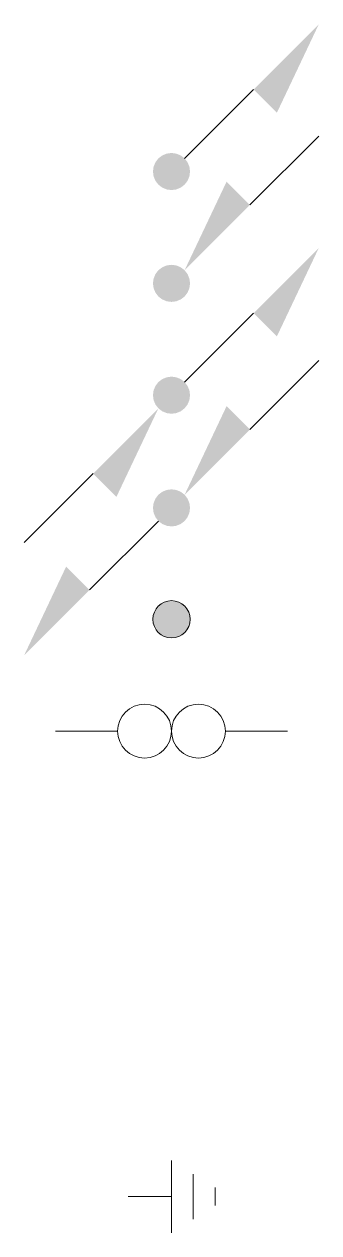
# Model space of a CAD drawing. Extents: x -1067 to 23308, y -6822 to 57810.
# Drawn here: x 9791 to 11214, y 51975 to 57810 of the extents above; entities that cross this region are included whole.
import ezdxf

# ---------------------------------------------------------------- set-up
doc = ezdxf.new("R2010")
doc.units = 0
doc.layers.get('0').update_dxf_attribs({"lineweight": 13})
for name, color, linetype, lineweight, true_color in [('E_Blitzschutz_kuenstliche_Leiter', 1, 'Continuous', 13, 0xff0000), ('EL01_WAN_Erdung_Maschennetz', 1, 'Continuous', 13, 0xff0000), ('EL01_WAN_Erdung_Maschennetz_Steigleitung', 1, 'Continuous', 13, 0xff0000), ('EL01_WAN_Potentialausgleich', 1, 'Continuous', 13, 0xff0000)]:
    doc.layers.add(name, color=color, linetype=linetype, lineweight=lineweight, true_color=true_color)

# ---------------------------------------------------------------- blocks, each defined once
blk = doc.blocks.new('Leitung_nach oben_durchgehend-A0UJ2DPUXE', base_point=(9791, 55307.4))
at = {"lineweight": -2}
blk.add_hatch(color=0, dxfattribs=at).paths.add_polyline_path([(10412.8, 56018.8), (10415.9, 56042), (10424.8, 56063.6), (10439, 56082.1), (10457.6, 56096.4), (10479.2, 56105.3), (10502.4, 56108.4), (10525.5, 56105.3), (10547.1, 56096.4), (10565.7, 56082.1), (10579.9, 56063.6), (10588.8, 56042), (10591.9, 56018.8), (10588.8, 55995.6), (10579.9, 55974.1), (10565.7, 55955.5), (10547.1, 55941.3), (10525.5, 55932.3), (10502.4, 55929.3), (10479.2, 55932.3), (10457.6, 55941.3), (10439, 55955.5), (10424.8, 55974.1), (10415.9, 55995.6)])
at = {"color": 0, "lineweight": -2}
for p, q in [((10898.5, 56415), (10565.7, 56082.1)), ((10123.8, 55640.3), (9791, 55307.4))]:
    blk.add_line(p, q, dxfattribs=at)
for points in [[(10898.5, 56415), (11213.8, 56730.2), (11011.1, 56302.4)], [(10236.4, 55527.7), (10123.8, 55640.3), (10439, 55955.5)]]:
    blk.add_solid(points, dxfattribs=at)
blk = doc.blocks.new('Anschlusspunkt-A0UJ2DRMXE', base_point=(10412.4, 54846.9))
at = {"lineweight": -2}
blk.add_hatch(color=0, dxfattribs=at).paths.add_polyline_path([(10500.9, 55026.9), (10524.4, 55024.1), (10546.5, 55015.3), (10565.5, 55001), (10580, 54982.3), (10589.2, 54960.4), (10592.4, 54936.9), (10589.2, 54913.3), (10580, 54891.4), (10565.5, 54872.7), (10546.5, 54858.4), (10524.4, 54849.6), (10500.9, 54846.9), (10477.9, 54850.2), (10456.5, 54859.4), (10438.2, 54873.7), (10424.2, 54892.3), (10415.4, 54913.8), (10412.4, 54936.9), (10415.4, 54959.9), (10424.2, 54981.4), (10438.2, 55000), (10456.5, 55014.3), (10477.9, 55023.5)])
at = {"color": 0, "lineweight": -2}
blk.add_circle((10502.4, 54936.9), 90, dxfattribs=at)
blk = doc.blocks.new('Steigleitung_nach oben-A0UJ2DTWXE', base_point=(10412.8, 57009.2))
at = {"lineweight": -2}
blk.add_hatch(color=0, dxfattribs=at).paths.add_polyline_path([(10412.8, 57098.7), (10415.9, 57121.9), (10424.8, 57143.5), (10439, 57162), (10457.6, 57176.3), (10479.2, 57185.2), (10502.4, 57188.3), (10525.5, 57185.2), (10547.1, 57176.3), (10565.7, 57162), (10579.9, 57143.5), (10588.8, 57121.9), (10591.9, 57098.7), (10588.8, 57075.6), (10579.9, 57054), (10565.7, 57035.4), (10547.1, 57021.2), (10525.5, 57012.2), (10502.4, 57009.2), (10479.2, 57012.2), (10457.6, 57021.2), (10439, 57035.4), (10424.8, 57054), (10415.9, 57075.6)])
at = {"color": 0, "lineweight": -2}
blk.add_line((10898.5, 57494.9), (10565.7, 57162), dxfattribs=at)
blk.add_solid([(10898.5, 57494.9), (11213.8, 57810.1), (11011.1, 57382.3)], dxfattribs=at)
blk = doc.blocks.new('Erdung_ allgemein-A0UJ2E02XE', base_point=(10292.4, 51974.7))
at = {"color": 0, "lineweight": -2}
for p, q in [((10502.4, 51974.7), (10502.4, 52324.7)), ((10607.4, 52041.3), (10607.4, 52257.7)), ((10712.4, 52106), (10712.4, 52193.5)), ((10292.4, 52149.7), (10502.4, 52149.7))]:
    blk.add_line(p, q, dxfattribs=at)
blk = doc.blocks.new('Steigleitung_nach unten-A0UJ2E42XE', base_point=(10412.8, 56469.2))
at = {"lineweight": -2}
blk.add_hatch(color=0, dxfattribs=at).paths.add_polyline_path([(10591.9, 56558.8), (10588.8, 56535.6), (10579.9, 56514), (10565.7, 56495.5), (10547.1, 56481.2), (10525.5, 56472.3), (10502.4, 56469.2), (10479.2, 56472.3), (10457.6, 56481.2), (10439, 56495.5), (10424.8, 56514), (10415.9, 56535.6), (10412.8, 56558.8), (10415.9, 56582), (10424.8, 56603.5), (10439, 56622.1), (10457.6, 56636.3), (10479.2, 56645.3), (10502.4, 56648.3), (10525.5, 56645.3), (10547.1, 56636.3), (10565.7, 56622.1), (10579.9, 56603.5), (10588.8, 56582)])
at = {"color": 0, "lineweight": -2}
blk.add_line((10880.9, 56937.4), (11213.8, 57270.2), dxfattribs=at)
blk.add_solid([(10880.9, 56937.4), (10565.7, 56622.1), (10768.3, 57049.9)], dxfattribs=at)
blk = doc.blocks.new('Leitung_nach unten_durchgehend-A0UJ2E5MXE', base_point=(9791, 54763.3))
at = {"lineweight": -2}
blk.add_hatch(color=0, dxfattribs=at).paths.add_polyline_path([(10591.9, 55474.7), (10588.8, 55451.6), (10579.9, 55430), (10565.7, 55411.4), (10547.1, 55397.2), (10525.5, 55388.3), (10502.4, 55385.2), (10479.2, 55388.3), (10457.6, 55397.2), (10439, 55411.4), (10424.8, 55430), (10415.9, 55451.6), (10412.8, 55474.7), (10415.9, 55497.9), (10424.8, 55519.5), (10439, 55538.1), (10457.6, 55552.3), (10479.2, 55561.2), (10502.4, 55564.3), (10525.5, 55561.2), (10547.1, 55552.3), (10565.7, 55538.1), (10579.9, 55519.5), (10588.8, 55497.9)])
at = {"color": 0, "lineweight": -2}
for p, q in [((10880.9, 55853.3), (11213.8, 56186.1)), ((10106.2, 55078.6), (10439, 55411.4))]:
    blk.add_line(p, q, dxfattribs=at)
for points in [[(10768.3, 55965.9), (10880.9, 55853.3), (10565.7, 55538.1)], [(10106.2, 55078.6), (9791, 54763.3), (9993.6, 55191.2)]]:
    blk.add_solid(points, dxfattribs=at)
blk = doc.blocks.new('Mess-Trennstelle-A0UJ2E5UXE', base_point=(9942.4, 54266.9))
at = {"color": 0, "linetype": 'ByBlock', "lineweight": -2, "ltscale": 0.13}
for p, q in [((9942.4, 54396.9), (10242.4, 54396.9)), ((10762.4, 54396.9), (11062.4, 54396.9))]:
    blk.add_line(p, q, dxfattribs=at)
for centre in [(10372.4, 54396.9), (10632.4, 54396.9)]:
    blk.add_circle(centre, 130, dxfattribs=at)

msp = doc.modelspace()

# ---------------------------------------------------------------- block references
at = {"layer": 'E_Blitzschutz_kuenstliche_Leiter', "ltscale": 0.13}
msp.add_blockref('Mess-Trennstelle-A0UJ2E5UXE', (9942.4, 54266.9), dxfattribs=at)
at = {"layer": 'EL01_WAN_Erdung_Maschennetz', "linetype": 'Continuous', "ltscale": 0.13}
msp.add_blockref('Anschlusspunkt-A0UJ2DRMXE', (10412.4, 54846.9), dxfattribs=at)
at = {"layer": 'EL01_WAN_Erdung_Maschennetz_Steigleitung', "linetype": 'Continuous', "ltscale": 0.13}
for name, p in [('Steigleitung_nach oben-A0UJ2DTWXE', (10412.8, 57009.2)), ('Steigleitung_nach unten-A0UJ2E42XE', (10412.8, 56469.2)), ('Leitung_nach oben_durchgehend-A0UJ2DPUXE', (9791, 55307.4)), ('Leitung_nach unten_durchgehend-A0UJ2E5MXE', (9791, 54763.3))]:
    msp.add_blockref(name, p, dxfattribs=at)
at = {"layer": 'EL01_WAN_Potentialausgleich', "linetype": 'Continuous', "ltscale": 0.13}
msp.add_blockref('Erdung_ allgemein-A0UJ2E02XE', (10292.4, 51974.7), dxfattribs=at)

doc.saveas('drawing.dxf')
